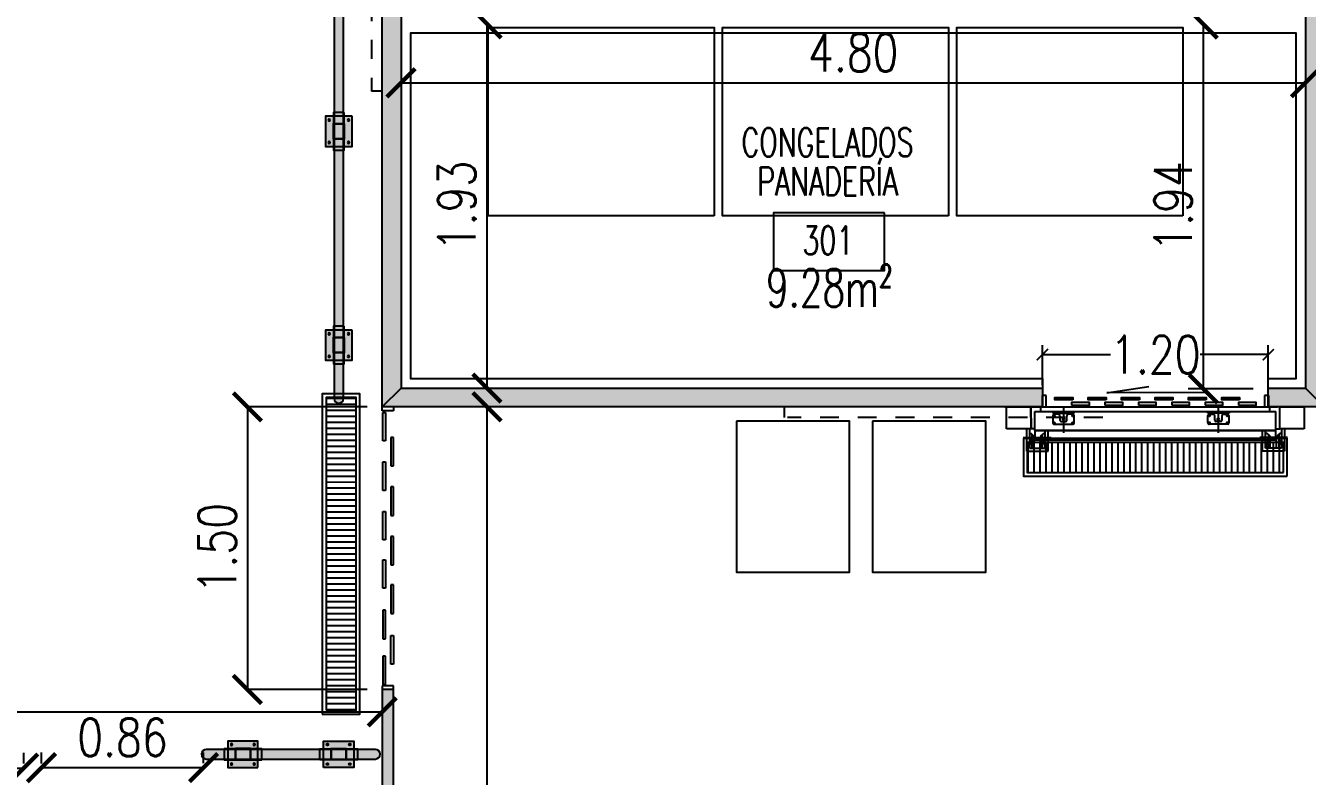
# Model space of a CAD drawing. Header units: millimetres. Extents: x -129 to 3172, y -143 to 919.
# Drawn here: x -44.57 to -37.77, y 4.59 to 8.58 of the extents above; entities that cross this region are included whole.
import ezdxf
from ezdxf.enums import TextEntityAlignment as Align

# ---------------------------------------------------------------- set-up
doc = ezdxf.new("R2010")
doc.units = ezdxf.units.MM
doc.header["$LTSCALE"] = 0.1
doc.linetypes.add('HIDDEN', pattern=[9.525, 6.35, -3.175])
doc.linetypes.add('PLANO BASE ROCA II-2$0$HIDDEN', pattern=[0.375, 0.25, -0.125])
for name, color, linetype in [('A-CAMARA', 160, 'Continuous'), ('C-CÁMARA', 8, 'Continuous'), ('C-METALICA', 8, 'Continuous'), ('D-CAUCHO INT CAMARAS', 8, 'Continuous'), ('D-CAUCHO PUERTAS CAM', 8, 'Continuous'), ('D-PARACHOQUE', 8, 'Continuous'), ('E-GENERAL', 8, 'Continuous'), ('E-REJILLAS', 8, 'Continuous'), ('H-HATCH PANEL  6', 150, 'Continuous'), ('H-HATCH PANEL 10', 130, 'Continuous'), ('R-CUADRO REF', 1, 'Continuous'), ('R-NOMBRE LOCAL', 7, 'Continuous'), ('zA-COTAS', 1, 'Continuous'), ('zA-TXT SUPS', 2, 'Continuous')]:
    doc.layers.add(name, color=color, linetype=linetype)
doc.styles.add('ROMANS', font='ROMANS.SHX', dxfattribs={"width": 0.8, "height": 0.2})
doc.styles.add('VAUX', font='romans.shx', dxfattribs={"width": 0.85})
doc.dimstyles.new('COTA 1-125', dxfattribs={"dimtxt": 0.2, "dimasz": 0.15, "dimexe": 0.08, "dimexo": 0.08, "dimgap": 0.06, "dimtad": 1, "dimzin": 0, "dimdsep": 46, "dimtxsty": 'ROMANS', "dimblk": 'ARCHTICK', "dimcen": 0, "dimclrd": 256, "dimclre": 8, "dimclrt": 3, "dimadec": 0, "dimazin": 0, "dimtfac": 1, "dimtofl": 0, "dimtmove": 0, "dimatfit": 3, "dimldrblk": 'ARCHTICK', "dimfxl": 1, "dimtolj": 1, "dimtzin": 0, "dimlwd": -1, "dimlwe": -1, "dimarcsym": 0})
doc.dimstyles.new('MIG-LATERAL-CHICO', dxfattribs={"dimtxt": 0.12, "dimasz": 0.06, "dimexe": 0.05, "dimexo": 0.02, "dimgap": 0.005, "dimtad": 0, "dimrnd": 0.005, "dimzin": 0, "dimdsep": 46, "dimtxsty": 'ROMANS', "dimblk1": 'ARCHTICK', "dimblk2": 'ARCHTICK', "dimsah": 1, "dimcen": 2.5, "dimclrd": 1, "dimclre": 8, "dimclrt": 3, "dimadec": 0, "dimazin": 0, "dimtfac": 1, "dimtmove": 0, "dimatfit": 3, "dimldrblk": 'ARCHTICK', "dimfxl": 1, "dimtolj": 1, "dimtzin": 0, "dimarcsym": 0})

# ---------------------------------------------------------------- blocks, each defined once
blk = doc.blocks.new('P Cam Corred 150')
at = {"layer": 'E-REJILLAS'}
h = blk.add_hatch(dxfattribs=at)
h.set_pattern_fill('LINE', color=256, scale=0.01, angle=0.00438, style=0)
h.set_pattern_definition([(0.0044, (0.24804, 1.432227), (-2.4e-06, 0.03175), [])])
h.paths.add_polyline_path([(0.408, 1.74), (0.248, 1.74), (0.248, 0.08), (0.408, 0.08)])
at = {"layer": 'A-CAMARA'}
for p, q in [((0.0599, 1.86), (0.0599, 1.66)), ((-0.0001, 1.66), (0.0599, 1.66)), ((0.0599, 0.16), (-0.0001, 0.16)), ((0.0599, -0.04), (0.0599, 0.16))]:
    blk.add_line(p, q, dxfattribs=at)
at = {"layer": 'C-CÁMARA'}
for p, q in [((0.0599, 1.7205), (0.0599, 1.85)), ((0.0599, 1.85), (0.1756, 1.85)), ((0.1756, 1.85), (0.1757, 1.7205)), ((0.1757, 1.7205), (0.0599, 1.7205)), ((0.1757, 1.7205), (0.0599, 1.7205)), ((0.06, 0.1519), (0.0599, 1.7082)), ((0.1757, 1.745), (0.2947, 1.745)), ((0.1757, 1.729), (0.2788, 1.729)), ((0.1757, 1.7), (0.1757, 1.7205)), ((0.2043, 1.7163), (0.2788, 1.7163)), ((0.2219, 1.7613), (0.2219, 1.6142)), ((0.2788, 1.7041), (0.2287, 1.7041)), ((0.2301, 1.7163), (0.2621, 1.729)), ((0.2788, 1.729), (0.2788, 1.6452)), ((0.2947, 1.745), (0.2948, 1.6292)), ((0.0599, 1.66), (-0.0001, 1.66)), ((-0.0001, 1.66), (-0.0001, 1.64)), ((-0.0001, 1.64), (0.0599, 1.64)), ((0.0836, 1.6682), (0.0599, 1.6682)), ((0.0599, 1.64), (0.0599, 1.66)), ((0.1844, 1.7), (0.0836, 1.7)), ((0.0837, 0.12), (0.0836, 1.7)), ((0.1845, 0.12), (0.1844, 1.7)), ((0.2788, 1.6452), (0.1844, 1.6452)), ((0.2061, 1.6608), (0.2788, 1.6608)), ((0.2788, 1.6701), (0.2287, 1.6701)), ((0.2287, 1.6608), (0.2662, 1.6452)), ((0.2948, 1.6292), (0.1844, 1.6292)), ((0.0872, 1.3383), (0.0872, 1.4515)), ((0.0872, 1.4515), (0.0931, 1.4515)), ((0.0931, 1.4515), (0.0931, 1.4285)), ((0.0931, 1.4285), (0.0931, 1.3613)), ((0.0991, 1.4176), (0.0991, 1.4442)), ((0.1061, 1.4511), (0.1446, 1.4511)), ((0.1516, 1.4442), (0.1516, 1.3453)), ((0.0931, 1.3613), (0.0931, 1.3383)), ((0.0991, 1.3453), (0.0991, 1.3722)), ((0.1088, 1.4133), (0.1303, 1.4133)), ((0.1303, 1.3765), (0.1088, 1.3765)), ((0.1373, 1.4063), (0.1373, 1.3835)), ((-0.0158, 1.321), (-0.0158, 0.8028)), ((0.0931, 1.3383), (0.0872, 1.3383)), ((0.1446, 1.3383), (0.1061, 1.3383)), ((-0.0158, 0.8028), (-0.0484, 1.0252)), ((0.0932, 0.5985), (0.0872, 0.5985)), ((0.0872, 0.5985), (0.0872, 0.4853)), ((0.0932, 0.5755), (0.0932, 0.5985)), ((0.0932, 0.5083), (0.0932, 0.5755)), ((0.0991, 0.5915), (0.0991, 0.5646)), ((0.1446, 0.5985), (0.1061, 0.5985)), ((0.1304, 0.5603), (0.1088, 0.5603)), ((0.1374, 0.5305), (0.1374, 0.5533)), ((0.1516, 0.4927), (0.1516, 0.5915)), ((0.0872, 0.4853), (0.0932, 0.4853)), ((0.0932, 0.4853), (0.0932, 0.5083)), ((0.0991, 0.5193), (0.0991, 0.4927)), ((0.1061, 0.4857), (0.1446, 0.4857)), ((0.1088, 0.5235), (0.1304, 0.5235)), ((0.222, 0.0587), (0.222, 0.2058)), ((0.0599, 0.18), (-0.0001, 0.18)), ((-0.0001, 0.18), (-0.0001, 0.16)), ((-0.0001, 0.16), (0.0599, 0.16)), ((0.0837, 0.1519), (0.06, 0.1519)), ((0.2949, 0.1908), (0.1845, 0.1908)), ((0.2789, 0.1748), (0.1845, 0.1748)), ((0.2062, 0.1592), (0.2789, 0.1592)), ((0.2288, 0.1592), (0.2663, 0.1748)), ((0.2789, 0.15), (0.2288, 0.15)), ((0.2789, 0.091), (0.2789, 0.1748)), ((0.2949, 0.075), (0.2949, 0.1908)), ((0.06, 0.0995), (0.1758, 0.0996)), ((0.1758, 0.0996), (0.06, 0.0995)), ((0.06, -0.03), (0.06, 0.0995)), ((0.1845, 0.12), (0.0837, 0.12)), ((0.1758, 0.12), (0.1758, 0.075)), ((0.1758, 0.0996), (0.1758, -0.03)), ((0.1758, 0.091), (0.2789, 0.091)), ((0.1758, 0.075), (0.2949, 0.075)), ((0.2044, 0.1037), (0.2789, 0.1037)), ((0.2789, 0.1159), (0.2288, 0.1159)), ((0.2302, 0.1037), (0.2622, 0.091)), ((0.1758, -0.03), (0.06, -0.03))]:
    blk.add_line(p, q, dxfattribs=at)
at = {"layer": 'C-CÁMARA', "linetype": 'PLANO BASE ROCA II-2$0$HIDDEN'}
for p in [(0.1163, 0.1652), (0.0601, -1.3065)]:
    blk.add_line(p, (0.1164, -1.3065), dxfattribs=at)
at = {"layer": 'C-CÁMARA'}
for points in [[(0.0503, 1.5162), (0.0503, 1.611), (0.0367, 1.611), (0.0367, 1.5162)], [(0.023, 1.5224), (0.023, 1.4276), (0.0094, 1.4276), (0.0094, 1.5224)], [(0.0503, 1.3391), (0.0503, 1.4339), (0.0367, 1.4339), (0.0367, 1.3391)], [(0.023, 1.3453), (0.023, 1.2505), (0.0094, 1.2505), (0.0094, 1.3453)], [(0.0503, 1.162), (0.0503, 1.2567), (0.0367, 1.2567), (0.0367, 1.162)], [(0.023, 1.1682), (0.0231, 1.0734), (0.0095, 1.0734), (0.0095, 1.1682)], [(0.0503, 0.9848), (0.0503, 1.0796), (0.0367, 1.0796), (0.0367, 0.9848)], [(0.0231, 0.9911), (0.0231, 0.8963), (0.0095, 0.8963), (0.0095, 0.9911)], [(0.0503, 0.8077), (0.0503, 0.9025), (0.0367, 0.9025), (0.0367, 0.8077)], [(0.0231, 0.814), (0.0231, 0.7192), (0.0095, 0.7192), (0.0095, 0.814)], [(0.0504, 0.6306), (0.0503, 0.7254), (0.0368, 0.7254), (0.0368, 0.6306)], [(0.0231, 0.6368), (0.0231, 0.5421), (0.0095, 0.5421), (0.0095, 0.6368)], [(0.0504, 0.4535), (0.0504, 0.5483), (0.0368, 0.5483), (0.0368, 0.4535)], [(0.0231, 0.4597), (0.0231, 0.3649), (0.0095, 0.3649), (0.0095, 0.4597)], [(0.0504, 0.2764), (0.0504, 0.3712), (0.0368, 0.3712), (0.0368, 0.2764)], [(0.0231, 0.2826), (0.0231, 0.1878), (0.0095, 0.1878), (0.0095, 0.2826)]]:
    blk.add_lwpolyline(points, close=True, dxfattribs=at)
for centre, radius in [((0.107, 1.4421), 0.00291), ((0.1437, 1.4421), 0.00291), ((0.1246, 1.3941), 0.00441), ((0.107, 1.3474), 0.00291), ((0.1437, 1.3474), 0.00291), ((0.107, 0.5895), 0.00291), ((0.1246, 0.5427), 0.00441), ((0.1437, 0.5895), 0.00291), ((0.107, 0.4947), 0.00291), ((0.1437, 0.4947), 0.00291)]:
    blk.add_circle(centre, radius, dxfattribs=at)
for centre, radius, start, end in [((0.2251, 1.7275), 0.0236, 176.37277, 278.82911), ((0.2251, 1.6467), 0.0236, 81.17965, 183.63599), ((0.1108, 1.4311), 0.0179, 171.81824, 263.33102), ((0.1061, 1.4442), 0.00699, 90.00438, 180.00438), ((0.1446, 1.4442), 0.00699, 0.00438, 90.00438), ((0.1108, 1.3587), 0.0179, 96.67774, 188.19052), ((0.1303, 1.4063), 0.00699, 0.00438, 90.00438), ((0.1303, 1.3835), 0.00699, 270.00438, 0.00438), ((0.1061, 1.3453), 0.00699, 180.00438, 270.00438), ((0.1446, 1.3453), 0.00699, 270.00438, 0.00438), ((0.1109, 0.5781), 0.0179, 171.81824, 263.33102), ((0.1061, 0.5915), 0.00699, 90.00438, 180.00438), ((0.1304, 0.5533), 0.00699, 0.00438, 90.00438), ((0.1446, 0.5915), 0.00699, 0.00438, 90.00438), ((0.1109, 0.5058), 0.0179, 96.67774, 188.19052), ((0.1061, 0.4927), 0.00699, 180.00438, 270.00438), ((0.1304, 0.5305), 0.00699, 270.00438, 0.00438), ((0.1446, 0.4927), 0.00699, 270.00438, 0.00438), ((0.2252, 0.1733), 0.0236, 176.37277, 278.82911), ((0.2252, 0.0925), 0.0236, 81.17965, 183.63599)]:
    blk.add_arc(centre, radius, start, end, dxfattribs=at)
at = {"layer": 'C-METALICA', "color": 8}
for p, q in [((0.0582, 1.3941), (0.1969, 1.3941)), ((0.0583, 0.5427), (0.1969, 0.5427))]:
    blk.add_line(p, q, dxfattribs=at)
at = {"layer": 'D-CAUCHO PUERTAS CAM'}
blk.add_lwpolyline([(0.2344, 1.7), (0.1845, 1.7), (0.1845, 0.12), (0.2344, 0.12)], close=True, dxfattribs=at)
at = {"layer": 'E-REJILLAS'}
blk.add_lwpolyline([(0.428, 1.76), (0.228, 1.76), (0.228, 0.06), (0.428, 0.06), (0.428, 1.76)], dxfattribs=at)
blk.add_lwpolyline([(0.408, 1.74), (0.248, 1.74), (0.248, 0.08), (0.408, 0.08)], close=True, dxfattribs=at)
blk = doc.blocks.new('PLT - Parachoque pie')
at = {"layer": 'D-PARACHOQUE'}
blk.add_hatch(color=254, dxfattribs=at).paths.add_polyline_path([(0, 0.16), (0.14, 0.16), (0.14, 0), (0, 0)])
h = blk.add_hatch(color=253, dxfattribs=at)
h.paths.add_polyline_path([(0.041, 0.18), (0.099, 0.18), (0.099, 0.12), (0.041, 0.12)])
h.paths.add_polyline_path([(0.04, 0.12), (0.1, 0.12), (0.1, 0.04), (0.04, 0.04)])
h.paths.add_polyline_path([(0.041, 0.04), (0.099, 0.04), (0.099, -0.02), (0.041, -0.02)])
for points in [[(0, 0.16), (0.14, 0.16), (0.14, 0), (0, 0)], [(0.041, 0.18), (0.099, 0.18), (0.099, 0.12), (0.041, 0.12)], [(0.04, 0.12), (0.1, 0.12), (0.1, 0.04), (0.04, 0.04)], [(0.041, 0.04), (0.099, 0.04), (0.099, -0.02), (0.041, -0.02)]]:
    blk.add_lwpolyline(points, close=True, dxfattribs=at)
for centre in [(0.0184, 0.1398, -0.0122), (0.1216, 0.1398, -0.0122), (0.0184, 0.0202, -0.0122), (0.1216, 0.0202, -0.0122)]:
    blk.add_circle(centre, 0.00498, dxfattribs=at)
blk = doc.blocks.new('N Local')
at = {"layer": 'R-CUADRO REF'}
blk.add_lwpolyline([(6337.1934, -934.8286), (6337.93, -934.8286), (6337.93, -935.2124), (6337.1934, -935.2124)], close=True, dxfattribs=at)
at = {"layer": 'R-CUADRO REF', "lineweight": 0, "style": 'VAUX', "width": 0.85}
blk.add_attdef('NUMERO', text='', height=0.1823, dxfattribs=at).set_placement((6337.5847, -935.1061), align=Align.CENTER)
at = {"layer": 'R-NOMBRE LOCAL', "lineweight": 0, "style": 'VAUX', "width": 0.85}
for p in [(6337.5718, -934.4549), (6337.5718, -934.7149)]:
    blk.add_attdef('NOMBRE', text='', height=0.1823, dxfattribs=at).set_placement(p, align=Align.CENTER)
blk = doc.blocks.new('p corred 120')
at = {"layer": 'E-REJILLAS'}
h = blk.add_hatch(dxfattribs=at)
h.set_pattern_fill('LINE', color=256, scale=0.01, angle=0.00438, style=0)
h.set_pattern_definition([(0.0044, (0.24817, -0.35323), (-2.4e-06, 0.03175), [])])
h.paths.add_polyline_path([(0.4082, -0.1608), (0.2482, -0.1608), (0.2482, -1.5207), (0.4082, -1.5207)])
at = {"layer": 'A-CAMARA'}
for p, q in [((0.06, -0.0408), (0.06, -0.2408)), ((0, -0.2408), (0.06, -0.2408)), ((0.0601, -1.44), (0.0001, -1.44)), ((0.0601, -1.64), (0.0601, -1.44))]:
    blk.add_line(p, q, dxfattribs=at)
at = {"layer": 'C-CÁMARA'}
for p, q in [((0.06, -0.1804), (0.06, -0.0508)), ((0.06, -0.0508), (0.1758, -0.0508)), ((0.1758, -0.0508), (0.1758, -0.1803)), ((0.1758, -0.1803), (0.06, -0.1804)), ((0.1758, -0.1803), (0.06, -0.1804)), ((0.0601, -1.4481), (0.06, -0.1918)), ((0.1845, -0.2008), (0.0837, -0.2008)), ((0.0837, -1.48), (0.0837, -0.2008)), ((0.1758, -0.1558), (0.2949, -0.1558)), ((0.1758, -0.1718), (0.2789, -0.1718)), ((0.1758, -0.2008), (0.1758, -0.1803)), ((0.1846, -1.48), (0.1845, -0.2008)), ((0.2044, -0.1845), (0.2789, -0.1845)), ((0.2221, -0.1395), (0.2221, -0.2866)), ((0.2789, -0.1967), (0.2289, -0.1967)), ((0.2302, -0.1845), (0.2622, -0.1718)), ((0.2789, -0.1718), (0.2789, -0.2556)), ((0.2949, -0.1558), (0.2949, -0.2716)), ((0.06, -0.2408), (0, -0.2408)), ((0, -0.2408), (0, -0.2608)), ((0, -0.2608), (0.06, -0.2608)), ((0.0837, -0.2327), (0.06, -0.2327)), ((0.06, -0.2608), (0.06, -0.2408)), ((0.2789, -0.2556), (0.1845, -0.2556)), ((0.2949, -0.2716), (0.1845, -0.2716)), ((0.2063, -0.24), (0.2789, -0.24)), ((0.2789, -0.2307), (0.2289, -0.2307)), ((0.2289, -0.24), (0.2663, -0.2556)), ((0.0873, -0.5625), (0.0873, -0.4494)), ((0.0873, -0.4494), (0.0932, -0.4494)), ((0.0932, -0.4494), (0.0932, -0.4723)), ((0.0932, -0.4723), (0.0933, -0.5396)), ((0.0992, -0.4833), (0.0992, -0.4567)), ((0.1062, -0.4497), (0.1447, -0.4497)), ((0.1517, -0.4567), (0.1517, -0.5555)), ((0.0933, -0.5396), (0.0933, -0.5625)), ((0.0992, -0.5555), (0.0992, -0.5286)), ((0.1089, -0.4875), (0.1304, -0.4875)), ((0.1304, -0.5243), (0.1089, -0.5243)), ((0.1374, -0.4945), (0.1374, -0.5173)), ((-0.0157, -0.579), (-0.0156, -1.0972)), ((0.0933, -0.5625), (0.0873, -0.5625)), ((0.1447, -0.5625), (0.1062, -0.5625)), ((-0.0156, -1.0972), (-0.0483, -0.8748)), ((0.0933, -1.2718), (0.0874, -1.2718)), ((0.0874, -1.2718), (0.0874, -1.3849)), ((0.0933, -1.2947), (0.0933, -1.2718)), ((0.0993, -1.2788), (0.0993, -1.3057)), ((0.1448, -1.2718), (0.1063, -1.2718)), ((0.1518, -1.3776), (0.1517, -1.2788)), ((0.0933, -1.362), (0.0933, -1.2947)), ((0.0993, -1.351), (0.0993, -1.3776)), ((0.1305, -1.31), (0.1089, -1.31)), ((0.1089, -1.3468), (0.1305, -1.3468)), ((0.1375, -1.3398), (0.1375, -1.317)), ((0.0601, -1.42), (0.0001, -1.42)), ((0.0001, -1.42), (0.0001, -1.44)), ((0.0874, -1.3849), (0.0933, -1.3849)), ((0.0933, -1.3849), (0.0933, -1.362)), ((0.1063, -1.3846), (0.1448, -1.3846)), ((0.295, -1.4092), (0.1846, -1.4092)), ((0.279, -1.4252), (0.1846, -1.4252)), ((0.2222, -1.5413), (0.2222, -1.3942)), ((0.229, -1.4408), (0.2664, -1.4252)), ((0.279, -1.509), (0.279, -1.4252)), ((0.295, -1.525), (0.295, -1.4092)), ((0.0001, -1.44), (0.0601, -1.44)), ((0.0838, -1.4481), (0.0601, -1.4481)), ((0.1846, -1.48), (0.0837, -1.48)), ((0.1759, -1.48), (0.1759, -1.525)), ((0.2045, -1.4963), (0.279, -1.4963)), ((0.2064, -1.4408), (0.279, -1.4408)), ((0.279, -1.45), (0.229, -1.45)), ((0.279, -1.4841), (0.229, -1.4841)), ((0.2303, -1.4963), (0.2623, -1.509)), ((0.0601, -1.5005), (0.1759, -1.5004)), ((0.1759, -1.5004), (0.0601, -1.5005)), ((0.0601, -1.63), (0.0601, -1.5005)), ((0.1759, -1.5004), (0.1759, -1.63)), ((0.1759, -1.509), (0.279, -1.509)), ((0.1759, -1.525), (0.295, -1.525)), ((0.1759, -1.63), (0.0601, -1.63))]:
    blk.add_line(p, q, dxfattribs=at)
at = {"layer": 'C-CÁMARA', "linetype": 'PLANO BASE ROCA II-2$0$HIDDEN'}
for p, q in [((0.1164, -1.1196), (0.1165, -2.7934)), ((0.0602, -2.8109), (0.1165, -2.8109))]:
    blk.add_line(p, q, dxfattribs=at)
at = {"layer": 'C-CÁMARA'}
for points in [[(0.0504, -0.3995), (0.0504, -0.3047), (0.0368, -0.3047), (0.0368, -0.3995)], [(0.0231, -0.3933), (0.0232, -0.4881), (0.0096, -0.4881), (0.0096, -0.3933)], [(0.0504, -0.5766), (0.0504, -0.4818), (0.0368, -0.4818), (0.0368, -0.5766)], [(0.0232, -0.5704), (0.0232, -0.6652), (0.0096, -0.6652), (0.0096, -0.5704)], [(0.0504, -0.7537), (0.0504, -0.6589), (0.0368, -0.6589), (0.0368, -0.7537)], [(0.0232, -0.7475), (0.0232, -0.8423), (0.0096, -0.8423), (0.0096, -0.7475)], [(0.0505, -0.9308), (0.0504, -0.836), (0.0369, -0.836), (0.0369, -0.9308)], [(0.0232, -0.9246), (0.0232, -1.0194), (0.0096, -1.0194), (0.0096, -0.9246)], [(0.0505, -1.1079), (0.0505, -1.0132), (0.0369, -1.0132), (0.0369, -1.108)], [(0.0232, -1.1017), (0.0232, -1.1965), (0.0096, -1.1965), (0.0096, -1.1017)], [(0.0505, -1.2851), (0.0505, -1.1903), (0.0369, -1.1903), (0.0369, -1.2851)], [(0.0232, -1.2788), (0.0232, -1.3736), (0.0096, -1.3736), (0.0096, -1.2788)]]:
    blk.add_lwpolyline(points, close=True, dxfattribs=at)
for centre, radius in [((0.1071, -0.4587), 0.00291), ((0.1438, -0.4587), 0.00291), ((0.1247, -0.5067), 0.00441), ((0.1071, -0.5535), 0.00291), ((0.1438, -0.5535), 0.00291), ((0.1072, -1.2808), 0.00291), ((0.1439, -1.2808), 0.00291), ((0.1247, -1.3276), 0.00441), ((0.1072, -1.3756), 0.00291), ((0.1439, -1.3756), 0.00291)]:
    blk.add_circle(centre, radius, dxfattribs=at)
for centre, radius, start, end in [((0.2252, -0.1733), 0.0236, 176.37277, 278.82911), ((0.2252, -0.2541), 0.0236, 81.17965, 183.63599), ((0.111, -0.4698), 0.0179, 171.81824, 263.33102), ((0.1062, -0.4567), 0.00699, 90.00438, 180.00438), ((0.1447, -0.4567), 0.00699, 0.00438, 90.00438), ((0.111, -0.5421), 0.0179, 96.67774, 188.19052), ((0.1304, -0.4945), 0.00699, 0.00438, 90.00438), ((0.1304, -0.5173), 0.00699, 270.00438, 0.00438), ((0.1062, -0.5555), 0.00699, 180.00438, 270.00438), ((0.1447, -0.5555), 0.00699, 270.00438, 0.00438), ((0.111, -1.2922), 0.0179, 171.81824, 263.33102), ((0.1063, -1.2788), 0.00699, 90.00438, 180.00438), ((0.1448, -1.2788), 0.00699, 0.00438, 90.00438), ((0.111, -1.3645), 0.0179, 96.67774, 188.19052), ((0.1305, -1.317), 0.00699, 0.00438, 90.00438), ((0.1305, -1.3398), 0.00699, 270.00438, 0.00438), ((0.1063, -1.3776), 0.00699, 180.00438, 270.00438), ((0.1448, -1.3776), 0.00699, 270.00438, 0.00438), ((0.2253, -1.4267), 0.0236, 176.37277, 278.82911), ((0.2253, -1.5075), 0.0236, 81.17965, 183.63599)]:
    blk.add_arc(centre, radius, start, end, dxfattribs=at)
at = {"layer": 'C-METALICA', "color": 8}
for p, q in [((0.0583, -0.5067), (0.197, -0.5067)), ((0.0584, -1.3276), (0.1971, -1.3276))]:
    blk.add_line(p, q, dxfattribs=at)
at = {"layer": 'D-CAUCHO PUERTAS CAM'}
blk.add_lwpolyline([(0.2345, -0.2008), (0.1846, -0.2008), (0.1846, -1.48), (0.2345, -1.48)], close=True, dxfattribs=at)
at = {"layer": 'E-REJILLAS'}
blk.add_lwpolyline([(0.4282, -0.1408), (0.2282, -0.1408), (0.2282, -1.5407), (0.4282, -1.5407), (0.4282, -0.1408)], dxfattribs=at)
blk.add_lwpolyline([(0.4082, -0.1608), (0.2482, -0.1608), (0.2482, -1.5207), (0.4082, -1.5207)], close=True, dxfattribs=at)
blk = doc.blocks.new('_ARCHTICK')
at = {"color": 0, "linetype": 'ByBlock', "const_width": 0.15}
blk.add_lwpolyline([(-0.5, -0.5), (0.5, 0.5)], dxfattribs=at)
blk = doc.blocks.new('*D516')
at = {"layer": 'Defpoints', "color": 0, "transparency": 16777216}
for p in [(-37.9736, 6.8324), (-39.1727, 6.651, -0.0255), (-37.9736, 6.6507, -0.0255)]:
    blk.add_point(p, dxfattribs=at)
at = {"layer": 'zA-COTAS', "color": 8, "lineweight": -2, "transparency": 16777216}
for p, q in [((-39.1727, 6.671), (-39.1727, 6.8824)), ((-37.9736, 6.6707), (-37.9736, 6.8824))]:
    blk.add_line(p, q, dxfattribs=at)
at = {"layer": 'zA-COTAS', "color": 1, "lineweight": -2, "transparency": 16777216}
for p, q in [((-39.1727, 6.8324), (-38.8105, 6.8324)), ((-37.9736, 6.8324), (-38.3358, 6.8324))]:
    blk.add_line(p, q, dxfattribs=at)
at = {"layer": 'zA-COTAS', "color": 1, "lineweight": -2, "transparency": 16777216, "xscale": 0.06, "yscale": 0.06, "zscale": 0.06, "rotation": 180}
blk.add_blockref('_ARCHTICK', (-39.1727, 6.8324), dxfattribs=at)
at = {"layer": 'zA-COTAS', "color": 1, "lineweight": -2, "transparency": 16777216, "xscale": 0.06, "yscale": 0.06, "zscale": 0.06}
blk.add_blockref('_ARCHTICK', (-37.9736, 6.8324), dxfattribs=at)
at = {"layer": 'zA-COTAS', "color": 3, "transparency": 16777216, "insert": (-38.5732, 6.8324), "char_height": 0.2, "attachment_point": 5, "style": 'ROMANS'}
blk.add_mtext('\\A1;1.20', dxfattribs=at)
blk = doc.blocks.new('CORTINAS 150')
at = {"layer": 'C-CÁMARA'}
for p, q in [((-0.06, 0), (-0.06, -0.02)), ((0, -0.02), (0, 0)), ((-0.06, -0.02), (0, -0.02)), ((-0.0173, -0.0292, -0.0421), (-0.0173, -0.1806, -0.0421)), ((-0.0037, -0.0292, -0.0421), (-0.0173, -0.0292, -0.0421)), ((-0.0037, -0.1806, -0.0421), (-0.0037, -0.0292, -0.0421)), ((-0.06, -0.3131), (-0.06, -0.1617)), ((-0.06, -0.1617), (-0.0464, -0.1617)), ((-0.0464, -0.1617), (-0.0464, -0.3131)), ((-0.0173, -0.1806, -0.0421), (-0.0037, -0.1806, -0.0421)), ((-0.0464, -0.3131), (-0.06, -0.3131)), ((-0.0173, -0.292, -0.0421), (-0.0173, -0.4434, -0.0421)), ((-0.0037, -0.292, -0.0421), (-0.0173, -0.292, -0.0421)), ((-0.0037, -0.4434, -0.0421), (-0.0037, -0.292, -0.0421)), ((-0.06, -0.5759), (-0.06, -0.4245)), ((-0.06, -0.4245), (-0.0464, -0.4245)), ((-0.0464, -0.4245), (-0.0464, -0.5759)), ((-0.0173, -0.4434, -0.0421), (-0.0037, -0.4434, -0.0421)), ((-0.0464, -0.5759), (-0.06, -0.5759)), ((-0.0173, -0.5547, -0.0421), (-0.0173, -0.7061, -0.0421)), ((-0.0037, -0.5547, -0.0421), (-0.0173, -0.5547, -0.0421)), ((-0.0037, -0.7061, -0.0421), (-0.0037, -0.5547, -0.0421)), ((-0.06, -0.8386), (-0.06, -0.6872)), ((-0.06, -0.6872), (-0.0464, -0.6872)), ((-0.0464, -0.6872), (-0.0464, -0.8386)), ((-0.0173, -0.7061, -0.0421), (-0.0037, -0.7061, -0.0421)), ((-0.0173, -0.8108, -0.0421), (-0.0173, -0.9622, -0.0421)), ((-0.0037, -0.8108, -0.0421), (-0.0173, -0.8108, -0.0421)), ((-0.0037, -0.9622, -0.0421), (-0.0037, -0.8108, -0.0421)), ((-0.0464, -0.8386), (-0.06, -0.8386)), ((-0.06, -1.0963), (-0.06, -0.9449)), ((-0.06, -0.9449), (-0.0464, -0.9449)), ((-0.0464, -0.9449), (-0.0464, -1.0963)), ((-0.0173, -0.9622, -0.0421), (-0.0037, -0.9622, -0.0421)), ((-0.0173, -1.2305, -0.0421), (-0.0173, -1.0791, -0.0421)), ((-0.0173, -1.0791, -0.0421), (-0.0037, -1.0791, -0.0421)), ((-0.0037, -1.0791, -0.0421), (-0.0037, -1.2305, -0.0421)), ((-0.0464, -1.0963), (-0.06, -1.0963)), ((-0.06, -1.2133), (-0.06, -1.3647)), ((-0.0464, -1.2133), (-0.06, -1.2133)), ((-0.0464, -1.3647), (-0.0464, -1.2133)), ((-0.0037, -1.2305, -0.0421), (-0.0173, -1.2305, -0.0421)), ((-0.0173, -1.4736, -0.0421), (-0.0173, -1.3222, -0.0421)), ((-0.0173, -1.3222, -0.0421), (-0.0037, -1.3222, -0.0421)), ((-0.0037, -1.3222, -0.0421), (-0.0037, -1.4736, -0.0421)), ((-0.06, -1.3647), (-0.0464, -1.3647)), ((-0.06, -1.5), (-0.06, -1.48)), ((-0.06, -1.48), (0, -1.48)), ((-0.0037, -1.4736, -0.0421), (-0.0173, -1.4736, -0.0421)), ((0, -1.48), (0, -1.5))]:
    blk.add_line(p, q, dxfattribs=at)
blk = doc.blocks.new('*D420')
at = {"layer": 'Defpoints', "color": 0, "transparency": 16777216}
for p in [(-42.6764, 4.9366, -0.0011), (-42.6764, 4.9366), (-49.0256, 4.8047, -0.0219)]:
    blk.add_point(p, dxfattribs=at)
at = {"layer": 'zA-COTAS', "color": 8, "linetype": 'HIDDEN', "transparency": 16777216}
blk.add_line((-49.0256, 4.8847), (-49.0256, 5.0166), dxfattribs=at)
at = {"layer": 'zA-COTAS', "transparency": 16777216}
blk.add_line((-49.0256, 4.9366), (-42.6764, 4.9366), dxfattribs=at)
at = {"layer": 'zA-COTAS', "transparency": 16777216, "xscale": 0.15, "yscale": 0.15, "zscale": 0.15, "rotation": 180}
blk.add_blockref('_ARCHTICK', (-49.0256, 4.9366), dxfattribs=at)
at = {"layer": 'zA-COTAS', "transparency": 16777216, "xscale": 0.15, "yscale": 0.15, "zscale": 0.15}
blk.add_blockref('_ARCHTICK', (-42.6764, 4.9366), dxfattribs=at)
at = {"layer": 'zA-COTAS', "color": 3, "transparency": 16777216, "insert": (-45.851, 5.0966), "char_height": 0.2, "attachment_point": 5, "style": 'ROMANS'}
blk.add_mtext('\\A1;6.35', dxfattribs=at)
blk = doc.blocks.new('*D435')
at = {"layer": 'Defpoints', "color": 0, "transparency": 16777216}
for p in [(-42.1205, 8.5878, -0.0056), (-42.1205, 6.6551, -0.0255), (-42.1205, 6.6551)]:
    blk.add_point(p, dxfattribs=at)
at = {"layer": 'zA-COTAS', "transparency": 16777216}
blk.add_line((-42.1205, 8.5878), (-42.1205, 6.6551), dxfattribs=at)
at = {"layer": 'zA-COTAS', "transparency": 16777216, "xscale": 0.15, "yscale": 0.15, "zscale": 0.15}
for p, rotation in [((-42.1205, 8.5878), 90), ((-42.1205, 6.6551), 270)]:
    blk.add_blockref('_ARCHTICK', p, dxfattribs=dict(at, rotation=rotation))
at = {"layer": 'zA-COTAS', "color": 3, "transparency": 16777216, "insert": (-42.2805, 7.6214), "char_height": 0.2, "attachment_point": 5, "rotation": 90, "style": 'ROMANS'}
blk.add_mtext('\\A1;1.93', dxfattribs=at)
blk = doc.blocks.new('*D436')
at = {"layer": 'Defpoints', "color": 0, "transparency": 16777216}
for p in [(-42.1205, 6.5551, -0.0255), (-42.1205, -0.0853, -0.0203), (-42.1205, -0.0853)]:
    blk.add_point(p, dxfattribs=at)
at = {"layer": 'zA-COTAS', "transparency": 16777216}
blk.add_line((-42.1205, 6.5551), (-42.1205, -0.0853), dxfattribs=at)
at = {"layer": 'zA-COTAS', "transparency": 16777216, "xscale": 0.15, "yscale": 0.15, "zscale": 0.15}
for p, rotation in [((-42.1205, 6.5551), 90), ((-42.1205, -0.0853), 270)]:
    blk.add_blockref('_ARCHTICK', p, dxfattribs=dict(at, rotation=rotation))
at = {"layer": 'zA-COTAS', "color": 3, "transparency": 16777216, "insert": (-42.2805, 3.2349), "char_height": 0.2, "attachment_point": 5, "rotation": 90, "style": 'ROMANS'}
blk.add_mtext('\\A1;6.64', dxfattribs=at)
blk = doc.blocks.new('*D438')
at = {"layer": 'Defpoints', "color": 0, "transparency": 16777216}
for p in [(-38.3189, 8.5875, -0.03), (-38.3189, 6.6507), (-37.9736, 6.6507, -0.0473)]:
    blk.add_point(p, dxfattribs=at)
at = {"layer": 'zA-COTAS', "transparency": 16777216}
blk.add_line((-38.3189, 8.5875), (-38.3189, 6.6507), dxfattribs=at)
at = {"layer": 'zA-COTAS', "color": 8, "linetype": 'HIDDEN', "transparency": 16777216}
blk.add_line((-38.0536, 6.6507), (-38.3989, 6.6507), dxfattribs=at)
at = {"layer": 'zA-COTAS', "transparency": 16777216, "xscale": 0.15, "yscale": 0.15, "zscale": 0.15}
for p, rotation in [((-38.3189, 8.5875), 90), ((-38.3189, 6.6507), 270)]:
    blk.add_blockref('_ARCHTICK', p, dxfattribs=dict(at, rotation=rotation))
at = {"layer": 'zA-COTAS', "color": 3, "transparency": 16777216, "insert": (-38.4789, 7.6191), "char_height": 0.2, "attachment_point": 5, "rotation": 90, "style": 'ROMANS'}
blk.add_mtext('\\A1;1.94', dxfattribs=at)
blk = doc.blocks.new('*D440')
at = {"layer": 'Defpoints', "color": 0, "transparency": 16777216}
for p in [(-42.5764, 8.2752, -0.0056), (-37.7764, 8.2752, -0.0473), (-37.7764, 8.2752)]:
    blk.add_point(p, dxfattribs=at)
at = {"layer": 'zA-COTAS', "transparency": 16777216}
blk.add_line((-42.5764, 8.2752), (-37.7764, 8.2752), dxfattribs=at)
at = {"layer": 'zA-COTAS', "color": 8, "linetype": 'HIDDEN', "transparency": 16777216}
blk.add_line((-42.5764, 8.1952), (-42.5764, 8.1952), dxfattribs=at)
at = {"layer": 'zA-COTAS', "transparency": 16777216, "xscale": 0.15, "yscale": 0.15, "zscale": 0.15, "rotation": 180}
blk.add_blockref('_ARCHTICK', (-42.5764, 8.2752), dxfattribs=at)
at = {"layer": 'zA-COTAS', "transparency": 16777216, "xscale": 0.15, "yscale": 0.15, "zscale": 0.15}
blk.add_blockref('_ARCHTICK', (-37.7764, 8.2752), dxfattribs=at)
at = {"layer": 'zA-COTAS', "color": 3, "transparency": 16777216, "insert": (-40.1764, 8.4352), "char_height": 0.2, "attachment_point": 5, "style": 'ROMANS'}
blk.add_mtext('\\A1;4.80', dxfattribs=at)
blk = doc.blocks.new('*D528')
at = {"layer": 'Defpoints', "color": 0, "transparency": 16777216}
for p in [(-42.6764, 6.5551), (-43.3921, 5.0551), (-42.6765, 5.0551)]:
    blk.add_point(p, dxfattribs=at)
at = {"layer": 'zA-COTAS', "color": 8, "linetype": 'HIDDEN', "transparency": 16777216}
for p, q in [((-42.7564, 6.5551), (-43.4721, 6.5551)), ((-42.7565, 5.0551), (-43.4721, 5.0551))]:
    blk.add_line(p, q, dxfattribs=at)
at = {"layer": 'zA-COTAS', "transparency": 16777216}
blk.add_line((-43.3921, 6.5551), (-43.3921, 5.0551), dxfattribs=at)
at = {"layer": 'zA-COTAS', "transparency": 16777216, "xscale": 0.15, "yscale": 0.15, "zscale": 0.15}
for p, rotation in [((-43.3921, 6.5551), 90), ((-43.3921, 5.0551), 270)]:
    blk.add_blockref('_ARCHTICK', p, dxfattribs=dict(at, rotation=rotation))
at = {"layer": 'zA-COTAS', "color": 3, "transparency": 16777216, "insert": (-43.5521, 5.8051), "char_height": 0.2, "attachment_point": 5, "rotation": 90, "style": 'ROMANS'}
blk.add_mtext('\\A1;1.50', dxfattribs=at)
blk = doc.blocks.new('*D533')
at = {"layer": 'Defpoints', "color": 0, "transparency": 16777216}
for p in [(-44.5787, 4.6386), (-45.4387, 4.5824), (-44.5787, 4.5824)]:
    blk.add_point(p, dxfattribs=at)
at = {"layer": 'zA-COTAS', "color": 8, "linetype": 'HIDDEN', "transparency": 16777216}
for p, q in [((-45.4387, 4.6624), (-45.4387, 4.7186)), ((-44.5787, 4.6624), (-44.5787, 4.7186))]:
    blk.add_line(p, q, dxfattribs=at)
at = {"layer": 'zA-COTAS', "transparency": 16777216}
blk.add_line((-45.4387, 4.6386), (-44.5787, 4.6386), dxfattribs=at)
at = {"layer": 'zA-COTAS', "transparency": 16777216, "xscale": 0.15, "yscale": 0.15, "zscale": 0.15, "rotation": 180}
blk.add_blockref('_ARCHTICK', (-45.4387, 4.6386), dxfattribs=at)
at = {"layer": 'zA-COTAS', "transparency": 16777216, "xscale": 0.15, "yscale": 0.15, "zscale": 0.15}
blk.add_blockref('_ARCHTICK', (-44.5787, 4.6386), dxfattribs=at)
at = {"layer": 'zA-COTAS', "color": 3, "transparency": 16777216, "insert": (-45.0087, 4.7986), "char_height": 0.2, "attachment_point": 5, "style": 'ROMANS'}
blk.add_mtext('\\A1;0.86', dxfattribs=at)
blk = doc.blocks.new('*D534')
at = {"layer": 'Defpoints', "color": 0, "transparency": 16777216}
for p in [(-43.6248, 4.6411), (-44.4848, 4.5824), (-43.6248, 4.5849)]:
    blk.add_point(p, dxfattribs=at)
at = {"layer": 'zA-COTAS', "color": 8, "linetype": 'HIDDEN', "transparency": 16777216}
for p, q in [((-44.4848, 4.6624), (-44.4848, 4.7211)), ((-43.6248, 4.6649), (-43.6248, 4.7211))]:
    blk.add_line(p, q, dxfattribs=at)
at = {"layer": 'zA-COTAS', "transparency": 16777216}
blk.add_line((-44.4848, 4.6411), (-43.6248, 4.6411), dxfattribs=at)
at = {"layer": 'zA-COTAS', "transparency": 16777216, "xscale": 0.15, "yscale": 0.15, "zscale": 0.15, "rotation": 180}
blk.add_blockref('_ARCHTICK', (-44.4848, 4.6411), dxfattribs=at)
at = {"layer": 'zA-COTAS', "transparency": 16777216, "xscale": 0.15, "yscale": 0.15, "zscale": 0.15}
blk.add_blockref('_ARCHTICK', (-43.6248, 4.6411), dxfattribs=at)
at = {"layer": 'zA-COTAS', "color": 3, "transparency": 16777216, "insert": (-44.0548, 4.8011), "char_height": 0.2, "attachment_point": 5, "style": 'ROMANS'}
blk.add_mtext('\\A1;0.86', dxfattribs=at)

msp = doc.modelspace()

# ---------------------------------------------------------------- hatches: boundary and pattern name
at = {"layer": 'D-PARACHOQUE'}
h = msp.add_hatch(color=253, dxfattribs=at)
edge = h.paths.add_edge_path()
edge.add_line((-42.8816, 6.5994), (-42.8816, 9.5421))
edge.add_arc((-42.9066, 9.5421), 0.025, 360, 540)
edge.add_line((-42.9316, 9.5421), (-42.9316, 6.5994))
edge.add_arc((-42.9066, 6.5994), 0.025, 180, 360)
h = msp.add_hatch(color=253, dxfattribs=at)
edge = h.paths.add_edge_path()
edge.add_line((-43.6106, 4.6866), (-42.7125, 4.6866))
edge.add_arc((-42.7125, 4.7116), 0.025, 270, 450)
edge.add_line((-42.7125, 4.7366), (-43.6106, 4.7366))
edge.add_arc((-43.6106, 4.7116), 0.025, 90, 270)
at = {"layer": 'E-REJILLAS'}
h = msp.add_hatch(dxfattribs=at)
h.set_pattern_fill('LINE', color=256, scale=0.01, angle=0.00438, style=0)
h.set_pattern_definition([(0.0043798, (-1297.477318, -740.699307), (-2.42706e-06, 0.0317499999), [])])
h.paths.add_polyline_path([(-42.9746, 4.9451), (-42.8145, 4.9451), (-42.8145, 6.6051), (-42.9745, 6.6051)])
at = {"layer": 'H-HATCH PANEL  6'}
msp.add_hatch(color=256, dxfattribs=at).paths.add_polyline_path([(-42.6164, 4.5849), (-42.6164, 5.0551), (-42.6764, 5.0551), (-42.6764, 4.5849), (-42.6764, -0.0853), (-42.6164, -0.0853)])
at = {"layer": 'H-HATCH PANEL 10'}
for points in [[(-42.6763, 9.6971), (-42.5764, 9.6971), (-42.5764, 6.6551), (-42.6764, 6.5551)], [(-37.7764, 6.6551), (-37.6764, 6.5551), (-37.6764, 8.6875), (-37.7764, 8.6875)], [(-42.6764, 6.5551), (-42.5764, 6.6551), (-39.1727, 6.6551), (-39.1727, 6.6551), (-39.1727, 6.5551)], [(-37.9736, 6.5551), (-37.9736, 6.6551), (-37.7764, 6.6551), (-37.6945, 6.5732), (-37.6764, 6.5551)]]:
    msp.add_hatch(color=256, dxfattribs=at).paths.add_polyline_path(points)

# ---------------------------------------------------------------- linework, layer by layer
at = {"layer": 'A-CAMARA'}
for points in [[(-42.6763, 9.6971), (-42.6763, 9.6971), (-42.6763, 9.6971), (-42.5764, 9.6971), (-42.5764, 9.6971), (-42.5764, 9.6971), (-42.5764, 6.6551), (-42.5764, 6.6551), (-42.6764, 6.5551), (-42.6764, 6.5551), (-42.6763, 9.6971)], [(-37.7764, 6.6551), (-37.7764, 6.6551), (-37.7764, 6.6551), (-37.6764, 6.5551), (-37.6764, 6.5551), (-37.6764, 6.5551), (-37.6764, 8.6875), (-37.6764, 8.6875), (-37.7764, 8.6875), (-37.7764, 8.6875), (-37.7764, 6.6551)], [(-42.6764, 6.5551), (-42.6764, 6.5551), (-42.6764, 6.5551), (-42.5764, 6.6551), (-42.5764, 6.6551), (-42.5764, 6.6551), (-39.1727, 6.6551), (-39.1727, 6.6551), (-39.1727, 6.5551), (-39.1727, 6.5551), (-42.6764, 6.5551)], [(-37.9736, 6.5551), (-37.9736, 6.5551), (-37.9736, 6.5551), (-37.9736, 6.6551), (-37.9736, 6.6551), (-37.9736, 6.6551), (-37.7764, 6.6551), (-37.7764, 6.6551), (-37.6945, 6.5732), (-37.6764, 6.5551), (-37.9736, 6.5551)], [(-42.6164, 4.5849), (-42.6164, 4.5849), (-42.6164, 5.0551), (-42.6764, 5.0551), (-42.6764, 4.5849), (-42.6764, 4.5849), (-42.6764, -0.0853), (-42.6764, -0.0853), (-42.6164, -0.0853), (-42.6164, -0.0853), (-42.6164, 4.5849)]]:
    msp.add_lwpolyline(points, dxfattribs=at)
at = {"layer": 'C-CÁMARA'}
for p, q in [((-42.6164, 6.5551), (-42.6144, 6.5551)), ((-42.6164, 5.0551), (-42.6764, 5.0551))]:
    msp.add_line(p, q, dxfattribs=at)
at = {"layer": 'D-CAUCHO INT CAMARAS'}
msp.add_lwpolyline([(-37.9736, 6.6551), (-37.9736, 6.7051), (-37.8264, 6.7051), (-37.8264, 8.5381), (-42.5264, 8.5381), (-42.5264, 6.7051), (-39.1727, 6.7051), (-39.1727, 6.6551)], dxfattribs=at)
at = {"layer": 'D-PARACHOQUE'}
for points in [[(-42.8816, 6.5994), (-42.8816, 9.5421, 1), (-42.9316, 9.5421), (-42.9316, 6.5994, 1), (-42.8816, 6.5994), (-42.8816, 6.5994)], [(-43.6106, 4.6866), (-42.7125, 4.6866, 1), (-42.7125, 4.7366), (-43.6106, 4.7366, 1), (-43.6106, 4.6866), (-43.6106, 4.6866)]]:
    msp.add_lwpolyline(points, format="xyb", dxfattribs=at)
at = {"layer": 'E-GENERAL'}
for points in [[(-40.9141, 7.5695), (-42.1141, 7.5695), (-42.1141, 8.5695), (-40.9141, 8.5695)], [(-39.6708, 7.5695), (-40.8708, 7.5695), (-40.8708, 8.5695), (-39.6708, 8.5695)], [(-38.4275, 7.5695), (-39.6275, 7.5695), (-39.6275, 8.5695), (-38.4275, 8.5695)], [(-40.7969, 6.4786), (-40.7969, 5.6786), (-40.1969, 5.6786), (-40.1969, 6.4786)], [(-40.0735, 6.4786), (-40.0735, 5.6786), (-39.4735, 5.6786), (-39.4735, 6.4786)]]:
    msp.add_lwpolyline(points, close=True, dxfattribs=at)
at = {"layer": 'E-REJILLAS'}
msp.add_lwpolyline([(-42.9945, 4.9251), (-42.7946, 4.9251), (-42.7945, 6.6251), (-42.9945, 6.6251), (-42.9945, 4.9251)], dxfattribs=at)
msp.add_lwpolyline([(-42.9746, 4.9451), (-42.8145, 4.9451), (-42.8145, 6.6051), (-42.9745, 6.6051)], close=True, dxfattribs=at)

# ---------------------------------------------------------------- block references
at = {"xscale": -1}
for name, p in [('P Cam Corred 150', (-42.6165, 9.5371)), ('PLT - Parachoque pie', (-42.8366, 7.9378)), ('PLT - Parachoque pie', (-42.8366, 6.8031)), ('CORTINAS 150', (-42.6764, 6.5551))]:
    msp.add_blockref(name, p, dxfattribs=at)
ref = msp.add_blockref('N Local', (5029.7441, 755.4487), dxfattribs=dict(xscale=-0.7999999999999545, yscale=0.8000000000000114, zscale=0.8))
ref.add_attrib('NUMERO', '301', dxfattribs={"layer": 'R-CUADRO REF', "lineweight": 0, "height": 0.15, "style": 'VAUX', "width": 0.7}).set_placement((-40.311, 7.3638), align=Align.CENTER)
ref.add_attrib('NOMBRE', 'CONGELADOS', dxfattribs={"layer": 'R-NOMBRE LOCAL', "lineweight": 0, "height": 0.15, "style": 'VAUX', "width": 0.7}).set_placement((-40.3133, 7.8848), align=Align.CENTER)
ref.add_attrib('NOMBRE', 'PANADERÍA', dxfattribs={"layer": 'R-NOMBRE LOCAL', "lineweight": 0, "height": 0.15, "style": 'VAUX', "width": 0.7}).set_placement((-40.3133, 7.6768), align=Align.CENTER)
for name, p, rotation in [('p corred 120', (-37.7327, 6.6151), 270), ('PLT - Parachoque pie', (-42.8276, 4.6416), 89.99999999999999)]:
    msp.add_blockref(name, p, dxfattribs=dict(rotation=rotation))
at = {"xscale": -1, "rotation": 270}
msp.add_blockref('PLT - Parachoque pie', (-43.4956, 4.6416), dxfattribs=at)

# ---------------------------------------------------------------- texts
at = {"layer": 'zA-TXT SUPS', "insert": (-42.5188, 7.2865, 0.0192), "char_height": 0.2, "width": 4.465041, "attachment_point": 1, "line_spacing_factor": 0.999789, "style": 'VAUX'}
msp.add_mtext('\\pi1.87919;{\\W0.7;9.28m²}', dxfattribs=at)

# ---------------------------------------------------------------- dimensions: what is measured, and where the dimension line sits
at = {"layer": 'zA-COTAS'}
for base, p1, p2, picture, middle in [((-42.1205, 6.6551, 0.0219), (-42.1205, 8.5878, 0.0162), (-42.1205, 6.6551, -0.0036), '*D435', (-42.2805, 7.6214, 0.0219)), ((-38.3189, 6.6507, 0.0219), (-38.3189, 8.5875, -0.0082), (-37.9736, 6.6507, -0.0255), '*D438', (-38.4789, 7.6191, 0.0219)), ((-43.3921, 5.0551), (-42.6764, 6.5551), (-42.6765, 5.0551), '*D528', (-43.5521, 5.8051)), ((-42.1205, -0.0853, 0.0219), (-42.1205, 6.5551, -0.0036), (-42.1205, -0.0853, 0.0016), '*D436', (-42.2805, 3.2349, 0.0219))]:
    dim = msp.add_linear_dim(base=base, p1=p1, p2=p2, angle=90, dimstyle='COTA 1-125', dxfattribs=at)
    dim.commit()
    dim.dimension.update_dxf_attribs({"geometry": picture, "text_midpoint": middle})
for base, p1, p2, picture, middle in [((-37.7764, 8.2752, 0.0219), (-42.5764, 8.2752, 0.0162), (-37.7764, 8.2752, -0.0255), '*D440', (-40.1764, 8.4352, 0.0219)), ((-42.6764, 4.9366, 0.0219), (-49.0256, 4.8047), (-42.6764, 4.9366, 0.0208), '*D420', (-45.851, 5.0966, 0.0219)), ((-44.5787, 4.6386), (-45.4387, 4.5824), (-44.5787, 4.5824), '*D533', (-45.0087, 4.7986)), ((-43.6248, 4.6411), (-44.4848, 4.5824), (-43.6248, 4.5849), '*D534', (-44.0548, 4.8011))]:
    dim = msp.add_linear_dim(base=base, p1=p1, p2=p2, dimstyle='COTA 1-125', dxfattribs=at)
    dim.commit()
    dim.dimension.update_dxf_attribs({"geometry": picture, "text_midpoint": middle})
dim = msp.add_linear_dim(base=(-37.9736, 6.8324, 0.0255), p1=(-39.1727, 6.651), p2=(-37.9736, 6.6507), dimstyle='MIG-LATERAL-CHICO', override={"dimfxl": 0.18}, dxfattribs=at)
dim.commit()
dim.dimension.update_dxf_attribs({"geometry": '*D516', "text_midpoint": (-38.5732, 6.8324, 0.0255)})

doc.saveas('drawing.dxf')
